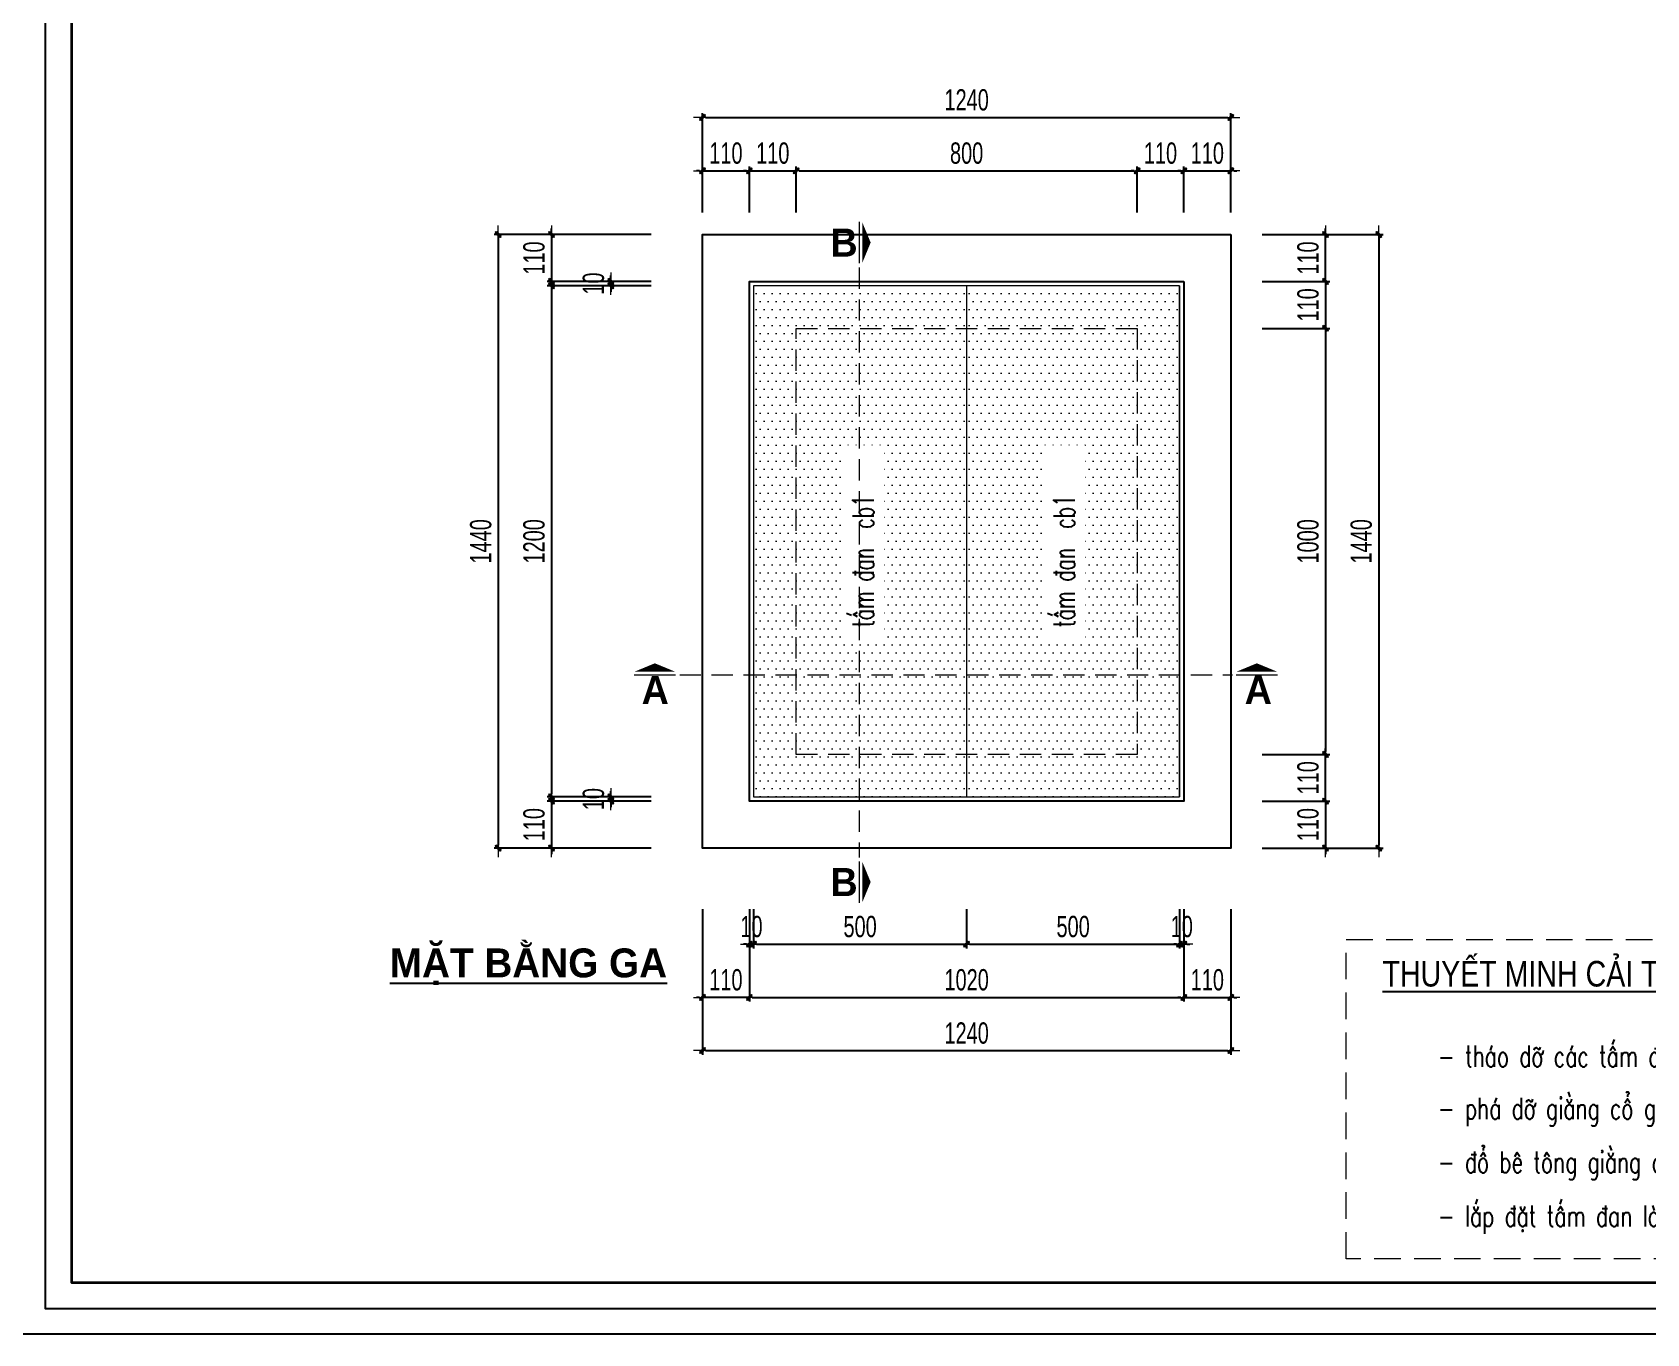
# Model space of a CAD drawing. Header units: inches. Extents: x -676 to 53517, y -16349 to 46516.
# Drawn here: x 35496 to 39285, y -9688 to -6633 of the extents above; entities that cross this region are included whole.
import ezdxf
from ezdxf.enums import TextEntityAlignment as Align

# ---------------------------------------------------------------- set-up
doc = ezdxf.new("R2010")
doc.units = ezdxf.units.IN
doc.header["$MEASUREMENT"] = 0
doc.linetypes.add('HIDDEN', pattern=[0.375, 0.25, -0.125])
for name, color, linetype, lineweight in [('EG Text1', 3, 'Continuous', 20), ('LC Dim', 8, 'Continuous', 18), ('LC Hatch', 252, 'Continuous', 9), ('LC Khac', 4, 'Continuous', 9), ('LC MANH DUT', 35, 'HIDDEN', 5), ('LC Net manh', 9, 'Continuous', 5), ('LC Net thay', 7, 'Continuous', 25), ('LC Text1', 3, 'Continuous', 20), ('LC Text2', 7, 'Continuous', 25), ('THEP', 1, 'Continuous', 35)]:
    doc.layers.add(name, color=color, linetype=linetype, lineweight=lineweight)
doc.layers.add('ENTTNTHIETKE1', color=2, linetype='Continuous')
doc.layers.add('KHUNGTEN', color=5, linetype='Continuous')
doc.styles.add('EG Huy', font='vnsimli.shx', dxfattribs={"width": 0.75})
doc.styles.add('HOATBIF', font='hoatbif.shx', dxfattribs={"width": 0.7})
doc.styles.add('LC 1', font='')
doc.styles.add('LC 3', font='vnsimli.shx', dxfattribs={"width": 0.75})
doc.styles.add('T2', font='', dxfattribs={"width": 0.8})
doc.styles.get('LC 1').set_extended_font_data('.VnAvantH', bold=True)
doc.styles.get('T2').set_extended_font_data('.VnArialH')
doc.dimstyles.new('1-100(1-25)', dxfattribs={"dimscale": 25, "dimtxt": 2.5, "dimasz": 0.35, "dimexe": 0.5, "dimexo": 0, "dimgap": 0.8, "dimtad": 1, "dimdec": 0, "dimzin": 0, "dimdsep": 46, "dimtxsty": 'HOATBIF', "dimblk1": 'DOT', "dimblk2": 'DOT', "dimsah": 1, "dimcen": -1, "dimdle": 1, "dimclrd": 256, "dimclre": 256, "dimclrt": 4, "dimadec": 3, "dimazin": 2, "dimtfac": 0.333333, "dimtdec": 0, "dimtix": 1, "dimtmove": 2, "dimatfit": 3, "dimldrblk": 'DOT', "dimfxl": 1, "dimtvp": 0.833333, "dimtolj": 1, "dimtzin": 0, "dimarcsym": 0})

# ---------------------------------------------------------------- blocks, each defined once
blk = doc.blocks.new('khung vpn')
at = {"layer": 'Defpoints'}
blk.add_line((52498.758, -4235.276), (52556.46, -4235.276), dxfattribs=at)
at = {"layer": 'KHUNGTEN'}
blk.add_lwpolyline([(52556.243, -4234.885), (52502.048, -4234.885), (52502.048, -4195.662), (52556.243, -4195.662)], close=True, dxfattribs=at)
at = {"layer": 'THEP'}
blk.add_lwpolyline([(52555.832, -4234.474), (52502.459, -4234.474), (52502.459, -4196.073), (52555.832, -4196.073)], close=True, dxfattribs=at)
blk = doc.blocks.new('DOT')
at = {"layer": 'LC Dim'}
blk.add_line((-3, 0), (3, 0), dxfattribs=at)
at = {"layer": 'LC Dim', "color": 4}
blk.add_line((-1, -1), (1, 1), dxfattribs=at)
blk.add_lwpolyline([(0.5, 1), (-1, -0.5), (-0.5, -1), (1, 0.5)], close=True, dxfattribs=at)
blk = doc.blocks.new('*D790')
at = {"layer": 'Defpoints', "color": 0, "transparency": 16777216}
for p in [(38188.7, -8691.1), (38198.7, -8691.1), (38198.7, -8773.4)]:
    blk.add_point(p, dxfattribs=at)
at = {"layer": 'LC Dim', "lineweight": -2, "transparency": 16777216}
for p, q in [((38188.7, -8691.1), (38188.7, -8783.4)), ((38198.7, -8691.1), (38198.7, -8783.4)), ((38181.7, -8773.4), (38174.7, -8773.4)), ((38188.7, -8773.4), (38198.7, -8773.4)), ((38205.7, -8773.4), (38212.7, -8773.4))]:
    blk.add_line(p, q, dxfattribs=at)
at = {"layer": 'LC Dim', "lineweight": -2, "transparency": 16777216, "xscale": 7, "yscale": 7, "zscale": 7}
blk.add_blockref('DOT', (38188.7, -8773.4), dxfattribs=at)
at = {"layer": 'LC Dim', "lineweight": -2, "transparency": 16777216, "xscale": 7, "yscale": 7, "zscale": 7, "rotation": 180}
blk.add_blockref('DOT', (38198.7, -8773.4), dxfattribs=at)
at = {"layer": 'LC Dim', "color": 4, "transparency": 16777216, "insert": (38193.7, -8732.4), "char_height": 50, "attachment_point": 5, "style": 'HOATBIF'}
blk.add_mtext('\\A1;10', dxfattribs=at)
blk = doc.blocks.new('_Dot')
at = {"color": 0, "linetype": 'ByBlock', "lineweight": -2}
blk.add_line((-0.5, 0), (-1, 0), dxfattribs=at)
at = {"color": 0, "linetype": 'ByBlock', "const_width": 0.5}
blk.add_lwpolyline([(-0.25, 0, 1), (0.25, 0, 1)], format="xyb", close=True, dxfattribs=at)
blk = doc.blocks.new('*D791')
at = {"layer": 'Defpoints', "color": 0, "transparency": 16777216}
for p in [(37178.7, -8691.1), (37188.7, -8691.1), (37178.7, -8773.4)]:
    blk.add_point(p, dxfattribs=at)
at = {"layer": 'LC Dim', "lineweight": -2, "transparency": 16777216}
for p, q in [((37178.7, -8691.1), (37178.7, -8783.4)), ((37188.7, -8691.1), (37188.7, -8783.4)), ((37171.7, -8773.4), (37164.7, -8773.4)), ((37188.7, -8773.4), (37178.7, -8773.4)), ((37195.7, -8773.4), (37202.7, -8773.4))]:
    blk.add_line(p, q, dxfattribs=at)
at = {"layer": 'LC Dim', "lineweight": -2, "transparency": 16777216, "xscale": 7, "yscale": 7, "zscale": 7}
blk.add_blockref('DOT', (37178.7, -8773.4), dxfattribs=at)
at = {"layer": 'LC Dim', "lineweight": -2, "transparency": 16777216, "xscale": 7, "yscale": 7, "zscale": 7, "rotation": 180}
blk.add_blockref('DOT', (37188.7, -8773.4), dxfattribs=at)
at = {"layer": 'LC Dim', "color": 4, "transparency": 16777216, "insert": (37183.7, -8732.4), "char_height": 50, "attachment_point": 5, "style": 'HOATBIF'}
blk.add_mtext('\\A1;10', dxfattribs=at)
blk = doc.blocks.new('*D792')
at = {"layer": 'Defpoints', "color": 0, "transparency": 16777216}
for p in [(37068.7, -8691.1), (37178.7, -8691.1), (37068.7, -8898.4)]:
    blk.add_point(p, dxfattribs=at)
at = {"layer": 'LC Dim', "lineweight": -2, "transparency": 16777216}
for p, q in [((37068.7, -8691.1), (37068.7, -8908.4)), ((37178.7, -8691.1), (37178.7, -8908.4)), ((37061.7, -8898.4), (37054.7, -8898.4)), ((37178.7, -8898.4), (37068.7, -8898.4)), ((37185.7, -8898.4), (37192.7, -8898.4))]:
    blk.add_line(p, q, dxfattribs=at)
at = {"layer": 'LC Dim', "lineweight": -2, "transparency": 16777216, "xscale": 7, "yscale": 7, "zscale": 7}
blk.add_blockref('DOT', (37068.7, -8898.4), dxfattribs=at)
at = {"layer": 'LC Dim', "lineweight": -2, "transparency": 16777216, "xscale": 7, "yscale": 7, "zscale": 7, "rotation": 180}
blk.add_blockref('DOT', (37178.7, -8898.4), dxfattribs=at)
at = {"layer": 'LC Dim', "color": 4, "transparency": 16777216, "insert": (37123.7, -8857.4), "char_height": 50, "attachment_point": 5, "style": 'HOATBIF'}
blk.add_mtext('\\A1;110', dxfattribs=at)
blk = doc.blocks.new('*D793')
at = {"layer": 'Defpoints', "color": 0, "transparency": 16777216}
for p in [(37178.7, -8691.1), (38198.7, -8691.1), (38198.7, -8898.4)]:
    blk.add_point(p, dxfattribs=at)
at = {"layer": 'LC Dim', "lineweight": -2, "transparency": 16777216}
for p, q in [((37178.7, -8691.1), (37178.7, -8908.4)), ((38198.7, -8691.1), (38198.7, -8908.4)), ((37185.7, -8898.4), (38191.7, -8898.4))]:
    blk.add_line(p, q, dxfattribs=at)
at = {"layer": 'LC Dim', "lineweight": -2, "transparency": 16777216, "xscale": 7, "yscale": 7, "zscale": 7, "rotation": 180}
blk.add_blockref('DOT', (37178.7, -8898.4), dxfattribs=at)
at = {"layer": 'LC Dim', "lineweight": -2, "transparency": 16777216, "xscale": 7, "yscale": 7, "zscale": 7}
blk.add_blockref('DOT', (38198.7, -8898.4), dxfattribs=at)
at = {"layer": 'LC Dim', "color": 4, "transparency": 16777216, "insert": (37688.7, -8857.4), "char_height": 50, "attachment_point": 5, "style": 'HOATBIF'}
blk.add_mtext('\\A1;1020', dxfattribs=at)
blk = doc.blocks.new('*D794')
at = {"layer": 'Defpoints', "color": 0, "transparency": 16777216}
for p in [(38198.7, -8691.1), (38308.7, -8691.1), (38308.7, -8898.4)]:
    blk.add_point(p, dxfattribs=at)
at = {"layer": 'LC Dim', "lineweight": -2, "transparency": 16777216}
for p, q in [((38198.7, -8691.1), (38198.7, -8908.4)), ((38308.7, -8691.1), (38308.7, -8908.4)), ((38191.7, -8898.4), (38184.7, -8898.4)), ((38198.7, -8898.4), (38308.7, -8898.4)), ((38315.7, -8898.4), (38322.7, -8898.4))]:
    blk.add_line(p, q, dxfattribs=at)
at = {"layer": 'LC Dim', "lineweight": -2, "transparency": 16777216, "xscale": 7, "yscale": 7, "zscale": 7}
blk.add_blockref('DOT', (38198.7, -8898.4), dxfattribs=at)
at = {"layer": 'LC Dim', "lineweight": -2, "transparency": 16777216, "xscale": 7, "yscale": 7, "zscale": 7, "rotation": 180}
blk.add_blockref('DOT', (38308.7, -8898.4), dxfattribs=at)
at = {"layer": 'LC Dim', "color": 4, "transparency": 16777216, "insert": (38253.7, -8857.4), "char_height": 50, "attachment_point": 5, "style": 'HOATBIF'}
blk.add_mtext('\\A1;110', dxfattribs=at)
blk = doc.blocks.new('*D795')
at = {"layer": 'Defpoints', "color": 0, "transparency": 16777216}
for p in [(37068.7, -8691.1), (38308.7, -8691.1), (38308.7, -9023.4)]:
    blk.add_point(p, dxfattribs=at)
at = {"layer": 'LC Dim', "lineweight": -2, "transparency": 16777216}
for p, q in [((37068.7, -8691.1), (37068.7, -9033.4)), ((38308.7, -8691.1), (38308.7, -9033.4)), ((37075.7, -9023.4), (38301.7, -9023.4))]:
    blk.add_line(p, q, dxfattribs=at)
at = {"layer": 'LC Dim', "lineweight": -2, "transparency": 16777216, "xscale": 7, "yscale": 7, "zscale": 7, "rotation": 180}
blk.add_blockref('DOT', (37068.7, -9023.4), dxfattribs=at)
at = {"layer": 'LC Dim', "lineweight": -2, "transparency": 16777216, "xscale": 7, "yscale": 7, "zscale": 7}
blk.add_blockref('DOT', (38308.7, -9023.4), dxfattribs=at)
at = {"layer": 'LC Dim', "color": 4, "transparency": 16777216, "insert": (37688.7, -8982.4), "char_height": 50, "attachment_point": 5, "style": 'HOATBIF'}
blk.add_mtext('\\A1;1240', dxfattribs=at)
blk = doc.blocks.new('*D796')
at = {"layer": 'Defpoints', "color": 0, "transparency": 16777216}
for p in [(36948.4, -7108), (36714.4, -7218), (36948.4, -7218)]:
    blk.add_point(p, dxfattribs=at)
at = {"layer": 'LC Dim', "lineweight": -2, "transparency": 16777216}
for p, q in [((36948.4, -7108), (36704.4, -7108)), ((36714.4, -7101), (36714.4, -7094)), ((36714.4, -7108), (36714.4, -7218)), ((36948.4, -7218), (36704.4, -7218)), ((36714.4, -7225), (36714.4, -7232))]:
    blk.add_line(p, q, dxfattribs=at)
at = {"layer": 'LC Dim', "lineweight": -2, "transparency": 16777216, "xscale": 7, "yscale": 7, "zscale": 7}
for p, rotation in [((36714.4, -7108), 270), ((36714.4, -7218), 90)]:
    blk.add_blockref('DOT', p, dxfattribs=dict(at, rotation=rotation))
at = {"layer": 'LC Dim', "color": 4, "transparency": 16777216, "insert": (36673.4, -7163), "char_height": 50, "attachment_point": 5, "rotation": 90, "style": 'HOATBIF'}
blk.add_mtext('\\A1;110', dxfattribs=at)
blk = doc.blocks.new('*D797')
at = {"layer": 'Defpoints', "color": 0, "transparency": 16777216}
for p in [(36948.4, -8438), (36714.4, -8548), (36948.4, -8548)]:
    blk.add_point(p, dxfattribs=at)
at = {"layer": 'LC Dim', "lineweight": -2, "transparency": 16777216}
for p, q in [((36948.4, -8438), (36704.4, -8438)), ((36714.4, -8431), (36714.4, -8424)), ((36714.4, -8438), (36714.4, -8548)), ((36948.4, -8548), (36704.4, -8548)), ((36714.4, -8555), (36714.4, -8562))]:
    blk.add_line(p, q, dxfattribs=at)
at = {"layer": 'LC Dim', "lineweight": -2, "transparency": 16777216, "xscale": 7, "yscale": 7, "zscale": 7}
for p, rotation in [((36714.4, -8438), 270), ((36714.4, -8548), 90)]:
    blk.add_blockref('DOT', p, dxfattribs=dict(at, rotation=rotation))
at = {"layer": 'LC Dim', "color": 4, "transparency": 16777216, "insert": (36673.4, -8493), "char_height": 50, "attachment_point": 5, "rotation": 90, "style": 'HOATBIF'}
blk.add_mtext('\\A1;110', dxfattribs=at)
blk = doc.blocks.new('*D798')
at = {"layer": 'Defpoints', "color": 0, "transparency": 16777216}
for p in [(36948.4, -7108), (36589.4, -8548), (36948.4, -8548)]:
    blk.add_point(p, dxfattribs=at)
at = {"layer": 'LC Dim', "lineweight": -2, "transparency": 16777216}
for p, q in [((36948.4, -7108), (36579.4, -7108)), ((36589.4, -7115), (36589.4, -8541)), ((36948.4, -8548), (36579.4, -8548))]:
    blk.add_line(p, q, dxfattribs=at)
at = {"layer": 'LC Dim', "lineweight": -2, "transparency": 16777216, "xscale": 7, "yscale": 7, "zscale": 7}
for p, rotation in [((36589.4, -7108), 90), ((36589.4, -8548), 270)]:
    blk.add_blockref('DOT', p, dxfattribs=dict(at, rotation=rotation))
at = {"layer": 'LC Dim', "color": 4, "transparency": 16777216, "insert": (36548.4, -7828), "char_height": 50, "attachment_point": 5, "rotation": 90, "style": 'HOATBIF'}
blk.add_mtext('\\A1;1440', dxfattribs=at)
blk = doc.blocks.new('*D799')
at = {"layer": 'Defpoints', "color": 0, "transparency": 16777216}
for p in [(36948.4, -7228), (36714.4, -8428), (36948.4, -8428)]:
    blk.add_point(p, dxfattribs=at)
at = {"layer": 'LC Dim', "lineweight": -2, "transparency": 16777216}
for p, q in [((36948.4, -7228), (36704.4, -7228)), ((36714.4, -7235), (36714.4, -8421)), ((36948.4, -8428), (36704.4, -8428))]:
    blk.add_line(p, q, dxfattribs=at)
at = {"layer": 'LC Dim', "lineweight": -2, "transparency": 16777216, "xscale": 7, "yscale": 7, "zscale": 7}
for p, rotation in [((36714.4, -7228), 90), ((36714.4, -8428), 270)]:
    blk.add_blockref('DOT', p, dxfattribs=dict(at, rotation=rotation))
at = {"layer": 'LC Dim', "color": 4, "transparency": 16777216, "insert": (36673.4, -7828), "char_height": 50, "attachment_point": 5, "rotation": 90, "style": 'HOATBIF'}
blk.add_mtext('\\A1;1200', dxfattribs=at)
blk = doc.blocks.new('*D800')
at = {"layer": 'Defpoints', "color": 0, "transparency": 16777216}
for p in [(36853.9, -8428), (36948.4, -8428), (36948.4, -8438)]:
    blk.add_point(p, dxfattribs=at)
at = {"layer": 'LC Dim', "lineweight": -2, "transparency": 16777216}
for p, q in [((36948.4, -8428), (36843.9, -8428)), ((36948.4, -8438), (36843.9, -8438)), ((36853.9, -8421), (36853.9, -8414)), ((36853.9, -8438), (36853.9, -8428)), ((36853.9, -8445), (36853.9, -8452))]:
    blk.add_line(p, q, dxfattribs=at)
at = {"layer": 'LC Dim', "lineweight": -2, "transparency": 16777216, "xscale": 7, "yscale": 7, "zscale": 7}
for p, rotation in [((36853.9, -8428), 270), ((36853.9, -8438), 90)]:
    blk.add_blockref('DOT', p, dxfattribs=dict(at, rotation=rotation))
at = {"layer": 'LC Dim', "color": 4, "transparency": 16777216, "insert": (36812.9, -8433), "char_height": 50, "attachment_point": 5, "rotation": 90, "style": 'HOATBIF'}
blk.add_mtext('\\A1;10', dxfattribs=at)
blk = doc.blocks.new('*D801')
at = {"layer": 'Defpoints', "color": 0, "transparency": 16777216}
for p in [(36853.9, -7228), (36948.4, -7218), (36948.4, -7228)]:
    blk.add_point(p, dxfattribs=at)
at = {"layer": 'LC Dim', "lineweight": -2, "transparency": 16777216}
for p, q in [((36948.4, -7218), (36843.9, -7218)), ((36948.4, -7228), (36843.9, -7228)), ((36853.9, -7211), (36853.9, -7204)), ((36853.9, -7218), (36853.9, -7228)), ((36853.9, -7235), (36853.9, -7242))]:
    blk.add_line(p, q, dxfattribs=at)
at = {"layer": 'LC Dim', "lineweight": -2, "transparency": 16777216, "xscale": 7, "yscale": 7, "zscale": 7}
for p, rotation in [((36853.9, -7218), 270), ((36853.9, -7228), 90)]:
    blk.add_blockref('DOT', p, dxfattribs=dict(at, rotation=rotation))
at = {"layer": 'LC Dim', "color": 4, "transparency": 16777216, "insert": (36812.9, -7223), "char_height": 50, "attachment_point": 5, "rotation": 90, "style": 'HOATBIF'}
blk.add_mtext('\\A1;10', dxfattribs=at)
blk = doc.blocks.new('*D802')
at = {"layer": 'Defpoints', "color": 0, "transparency": 16777216}
for p in [(37178.7, -6958), (37068.7, -7055.8), (37178.7, -7055.8)]:
    blk.add_point(p, dxfattribs=at)
at = {"layer": 'LC Dim', "lineweight": -2, "transparency": 16777216}
for p, q in [((37061.7, -6958), (37054.7, -6958)), ((37068.7, -7055.8), (37068.7, -6948)), ((37068.7, -6958), (37178.7, -6958)), ((37178.7, -7055.8), (37178.7, -6948)), ((37185.7, -6958), (37192.7, -6958))]:
    blk.add_line(p, q, dxfattribs=at)
at = {"layer": 'LC Dim', "lineweight": -2, "transparency": 16777216, "xscale": 7, "yscale": 7, "zscale": 7}
blk.add_blockref('DOT', (37068.7, -6958), dxfattribs=at)
at = {"layer": 'LC Dim', "lineweight": -2, "transparency": 16777216, "xscale": 7, "yscale": 7, "zscale": 7, "rotation": 180}
blk.add_blockref('DOT', (37178.7, -6958), dxfattribs=at)
at = {"layer": 'LC Dim', "color": 4, "transparency": 16777216, "insert": (37123.7, -6917), "char_height": 50, "attachment_point": 5, "style": 'HOATBIF'}
blk.add_mtext('\\A1;110', dxfattribs=at)
blk = doc.blocks.new('*D803')
at = {"layer": 'Defpoints', "color": 0, "transparency": 16777216}
for p in [(38088.7, -6958), (37288.7, -7055.8), (38088.7, -7055.8)]:
    blk.add_point(p, dxfattribs=at)
at = {"layer": 'LC Dim', "lineweight": -2, "transparency": 16777216}
for p, q in [((37288.7, -7055.8), (37288.7, -6948)), ((37295.7, -6958), (38081.7, -6958)), ((38088.7, -7055.8), (38088.7, -6948))]:
    blk.add_line(p, q, dxfattribs=at)
at = {"layer": 'LC Dim', "lineweight": -2, "transparency": 16777216, "xscale": 7, "yscale": 7, "zscale": 7, "rotation": 180}
blk.add_blockref('DOT', (37288.7, -6958), dxfattribs=at)
at = {"layer": 'LC Dim', "lineweight": -2, "transparency": 16777216, "xscale": 7, "yscale": 7, "zscale": 7}
blk.add_blockref('DOT', (38088.7, -6958), dxfattribs=at)
at = {"layer": 'LC Dim', "color": 4, "transparency": 16777216, "insert": (37688.7, -6917), "char_height": 50, "attachment_point": 5, "style": 'HOATBIF'}
blk.add_mtext('\\A1;800', dxfattribs=at)
blk = doc.blocks.new('*D804')
at = {"layer": 'Defpoints', "color": 0, "transparency": 16777216}
for p in [(38308.7, -6833), (37068.7, -7055.8), (38308.7, -7055.8)]:
    blk.add_point(p, dxfattribs=at)
at = {"layer": 'LC Dim', "lineweight": -2, "transparency": 16777216}
for p, q in [((37068.7, -7055.8), (37068.7, -6823)), ((37075.7, -6833), (38301.7, -6833)), ((38308.7, -7055.8), (38308.7, -6823))]:
    blk.add_line(p, q, dxfattribs=at)
at = {"layer": 'LC Dim', "lineweight": -2, "transparency": 16777216, "xscale": 7, "yscale": 7, "zscale": 7, "rotation": 180}
blk.add_blockref('DOT', (37068.7, -6833), dxfattribs=at)
at = {"layer": 'LC Dim', "lineweight": -2, "transparency": 16777216, "xscale": 7, "yscale": 7, "zscale": 7}
blk.add_blockref('DOT', (38308.7, -6833), dxfattribs=at)
at = {"layer": 'LC Dim', "color": 4, "transparency": 16777216, "insert": (37688.7, -6792), "char_height": 50, "attachment_point": 5, "style": 'HOATBIF'}
blk.add_mtext('\\A1;1240', dxfattribs=at)
blk = doc.blocks.new('*D805')
at = {"layer": 'Defpoints', "color": 0, "transparency": 16777216}
for p in [(37288.7, -6958), (37178.7, -7055.8), (37288.7, -7055.8)]:
    blk.add_point(p, dxfattribs=at)
at = {"layer": 'LC Dim', "lineweight": -2, "transparency": 16777216}
for p, q in [((37171.7, -6958), (37164.7, -6958)), ((37178.7, -7055.8), (37178.7, -6948)), ((37178.7, -6958), (37288.7, -6958)), ((37288.7, -7055.8), (37288.7, -6948)), ((37295.7, -6958), (37302.7, -6958))]:
    blk.add_line(p, q, dxfattribs=at)
at = {"layer": 'LC Dim', "lineweight": -2, "transparency": 16777216, "xscale": 7, "yscale": 7, "zscale": 7}
blk.add_blockref('DOT', (37178.7, -6958), dxfattribs=at)
at = {"layer": 'LC Dim', "lineweight": -2, "transparency": 16777216, "xscale": 7, "yscale": 7, "zscale": 7, "rotation": 180}
blk.add_blockref('DOT', (37288.7, -6958), dxfattribs=at)
at = {"layer": 'LC Dim', "color": 4, "transparency": 16777216, "insert": (37233.7, -6917), "char_height": 50, "attachment_point": 5, "style": 'HOATBIF'}
blk.add_mtext('\\A1;110', dxfattribs=at)
blk = doc.blocks.new('*D806')
at = {"layer": 'Defpoints', "color": 0, "transparency": 16777216}
for p in [(38198.7, -6958), (38088.7, -7055.8), (38198.7, -7055.8)]:
    blk.add_point(p, dxfattribs=at)
at = {"layer": 'LC Dim', "lineweight": -2, "transparency": 16777216}
for p, q in [((38081.7, -6958), (38074.7, -6958)), ((38088.7, -7055.8), (38088.7, -6948)), ((38088.7, -6958), (38198.7, -6958)), ((38198.7, -7055.8), (38198.7, -6948)), ((38205.7, -6958), (38212.7, -6958))]:
    blk.add_line(p, q, dxfattribs=at)
at = {"layer": 'LC Dim', "lineweight": -2, "transparency": 16777216, "xscale": 7, "yscale": 7, "zscale": 7}
blk.add_blockref('DOT', (38088.7, -6958), dxfattribs=at)
at = {"layer": 'LC Dim', "lineweight": -2, "transparency": 16777216, "xscale": 7, "yscale": 7, "zscale": 7, "rotation": 180}
blk.add_blockref('DOT', (38198.7, -6958), dxfattribs=at)
at = {"layer": 'LC Dim', "color": 4, "transparency": 16777216, "insert": (38143.7, -6917), "char_height": 50, "attachment_point": 5, "style": 'HOATBIF'}
blk.add_mtext('\\A1;110', dxfattribs=at)
blk = doc.blocks.new('*D807')
at = {"layer": 'Defpoints', "color": 0, "transparency": 16777216}
for p in [(38308.7, -6958), (38198.7, -7055.8), (38308.7, -7055.8)]:
    blk.add_point(p, dxfattribs=at)
at = {"layer": 'LC Dim', "lineweight": -2, "transparency": 16777216}
for p, q in [((38191.7, -6958), (38184.7, -6958)), ((38198.7, -7055.8), (38198.7, -6948)), ((38198.7, -6958), (38308.7, -6958)), ((38308.7, -7055.8), (38308.7, -6948)), ((38315.7, -6958), (38322.7, -6958))]:
    blk.add_line(p, q, dxfattribs=at)
at = {"layer": 'LC Dim', "lineweight": -2, "transparency": 16777216, "xscale": 7, "yscale": 7, "zscale": 7}
blk.add_blockref('DOT', (38198.7, -6958), dxfattribs=at)
at = {"layer": 'LC Dim', "lineweight": -2, "transparency": 16777216, "xscale": 7, "yscale": 7, "zscale": 7, "rotation": 180}
blk.add_blockref('DOT', (38308.7, -6958), dxfattribs=at)
at = {"layer": 'LC Dim', "color": 4, "transparency": 16777216, "insert": (38253.7, -6917), "char_height": 50, "attachment_point": 5, "style": 'HOATBIF'}
blk.add_mtext('\\A1;110', dxfattribs=at)
blk = doc.blocks.new('*D808')
at = {"layer": 'Defpoints', "color": 0, "transparency": 16777216}
for p in [(38382.2, -7328), (38382.2, -8328), (38531.1, -8328)]:
    blk.add_point(p, dxfattribs=at)
at = {"layer": 'LC Dim', "lineweight": -2, "transparency": 16777216}
for p, q in [((38382.2, -7328), (38541.1, -7328)), ((38531.1, -7335), (38531.1, -8321)), ((38382.2, -8328), (38541.1, -8328))]:
    blk.add_line(p, q, dxfattribs=at)
at = {"layer": 'LC Dim', "lineweight": -2, "transparency": 16777216, "xscale": 7, "yscale": 7, "zscale": 7}
for p, rotation in [((38531.1, -7328), 90), ((38531.1, -8328), 270)]:
    blk.add_blockref('DOT', p, dxfattribs=dict(at, rotation=rotation))
at = {"layer": 'LC Dim', "color": 4, "transparency": 16777216, "insert": (38490.1, -7828), "char_height": 50, "attachment_point": 5, "rotation": 90, "style": 'HOATBIF'}
blk.add_mtext('\\A1;1000', dxfattribs=at)
blk = doc.blocks.new('*D809')
at = {"layer": 'Defpoints', "color": 0, "transparency": 16777216}
for p in [(38382.2, -7108), (38531.1, -7108), (38382.2, -7218)]:
    blk.add_point(p, dxfattribs=at)
at = {"layer": 'LC Dim', "lineweight": -2, "transparency": 16777216}
for p, q in [((38382.2, -7108), (38541.1, -7108)), ((38531.1, -7101), (38531.1, -7094)), ((38531.1, -7218), (38531.1, -7108)), ((38382.2, -7218), (38541.1, -7218)), ((38531.1, -7225), (38531.1, -7232))]:
    blk.add_line(p, q, dxfattribs=at)
at = {"layer": 'LC Dim', "lineweight": -2, "transparency": 16777216, "xscale": 7, "yscale": 7, "zscale": 7}
for p, rotation in [((38531.1, -7108), 270), ((38531.1, -7218), 90)]:
    blk.add_blockref('DOT', p, dxfattribs=dict(at, rotation=rotation))
at = {"layer": 'LC Dim', "color": 4, "transparency": 16777216, "insert": (38490.1, -7163), "char_height": 50, "attachment_point": 5, "rotation": 90, "style": 'HOATBIF'}
blk.add_mtext('\\A1;110', dxfattribs=at)
blk = doc.blocks.new('*D810')
at = {"layer": 'Defpoints', "color": 0, "transparency": 16777216}
for p in [(38382.2, -8438), (38382.2, -8548), (38531.1, -8548)]:
    blk.add_point(p, dxfattribs=at)
at = {"layer": 'LC Dim', "lineweight": -2, "transparency": 16777216}
for p, q in [((38382.2, -8438), (38541.1, -8438)), ((38531.1, -8431), (38531.1, -8424)), ((38531.1, -8438), (38531.1, -8548)), ((38382.2, -8548), (38541.1, -8548)), ((38531.1, -8555), (38531.1, -8562))]:
    blk.add_line(p, q, dxfattribs=at)
at = {"layer": 'LC Dim', "lineweight": -2, "transparency": 16777216, "xscale": 7, "yscale": 7, "zscale": 7}
for p, rotation in [((38531.1, -8438), 270), ((38531.1, -8548), 90)]:
    blk.add_blockref('DOT', p, dxfattribs=dict(at, rotation=rotation))
at = {"layer": 'LC Dim', "color": 4, "transparency": 16777216, "insert": (38490.1, -8493), "char_height": 50, "attachment_point": 5, "rotation": 90, "style": 'HOATBIF'}
blk.add_mtext('\\A1;110', dxfattribs=at)
blk = doc.blocks.new('*D811')
at = {"layer": 'Defpoints', "color": 0, "transparency": 16777216}
for p in [(38382.2, -7108), (38382.2, -8548), (38656.1, -8548)]:
    blk.add_point(p, dxfattribs=at)
at = {"layer": 'LC Dim', "lineweight": -2, "transparency": 16777216}
for p, q in [((38382.2, -7108), (38666.1, -7108)), ((38656.1, -7115), (38656.1, -8541)), ((38382.2, -8548), (38666.1, -8548))]:
    blk.add_line(p, q, dxfattribs=at)
at = {"layer": 'LC Dim', "lineweight": -2, "transparency": 16777216, "xscale": 7, "yscale": 7, "zscale": 7}
for p, rotation in [((38656.1, -7108), 90), ((38656.1, -8548), 270)]:
    blk.add_blockref('DOT', p, dxfattribs=dict(at, rotation=rotation))
at = {"layer": 'LC Dim', "color": 4, "transparency": 16777216, "insert": (38615.1, -7828), "char_height": 50, "attachment_point": 5, "rotation": 90, "style": 'HOATBIF'}
blk.add_mtext('\\A1;1440', dxfattribs=at)
blk = doc.blocks.new('*D812')
at = {"layer": 'Defpoints', "color": 0, "transparency": 16777216}
for p in [(38382.2, -8328), (38531.1, -8328), (38382.2, -8438)]:
    blk.add_point(p, dxfattribs=at)
at = {"layer": 'LC Dim', "lineweight": -2, "transparency": 16777216}
for p, q in [((38382.2, -8328), (38541.1, -8328)), ((38531.1, -8321), (38531.1, -8314)), ((38531.1, -8438), (38531.1, -8328)), ((38382.2, -8438), (38541.1, -8438)), ((38531.1, -8445), (38531.1, -8452))]:
    blk.add_line(p, q, dxfattribs=at)
at = {"layer": 'LC Dim', "lineweight": -2, "transparency": 16777216, "xscale": 7, "yscale": 7, "zscale": 7}
for p, rotation in [((38531.1, -8328), 270), ((38531.1, -8438), 90)]:
    blk.add_blockref('DOT', p, dxfattribs=dict(at, rotation=rotation))
at = {"layer": 'LC Dim', "color": 4, "transparency": 16777216, "insert": (38490.1, -8383), "char_height": 50, "attachment_point": 5, "rotation": 90, "style": 'HOATBIF'}
blk.add_mtext('\\A1;110', dxfattribs=at)
blk = doc.blocks.new('*D813')
at = {"layer": 'Defpoints', "color": 0, "transparency": 16777216}
for p in [(38382.2, -7218), (38382.2, -7328), (38531.1, -7328)]:
    blk.add_point(p, dxfattribs=at)
at = {"layer": 'LC Dim', "lineweight": -2, "transparency": 16777216}
for p, q in [((38382.2, -7218), (38541.1, -7218)), ((38531.1, -7211), (38531.1, -7204)), ((38531.1, -7218), (38531.1, -7328)), ((38382.2, -7328), (38541.1, -7328)), ((38531.1, -7335), (38531.1, -7342))]:
    blk.add_line(p, q, dxfattribs=at)
at = {"layer": 'LC Dim', "lineweight": -2, "transparency": 16777216, "xscale": 7, "yscale": 7, "zscale": 7}
for p, rotation in [((38531.1, -7218), 270), ((38531.1, -7328), 90)]:
    blk.add_blockref('DOT', p, dxfattribs=dict(at, rotation=rotation))
at = {"layer": 'LC Dim', "color": 4, "transparency": 16777216, "insert": (38490.1, -7273), "char_height": 50, "attachment_point": 5, "rotation": 90, "style": 'HOATBIF'}
blk.add_mtext('\\A1;110', dxfattribs=at)
blk = doc.blocks.new('*D840')
at = {"layer": 'Defpoints', "color": 0, "transparency": 16777216}
for p in [(37188.7, -8691.1), (37688.7, -8691.1), (37688.7, -8773.4)]:
    blk.add_point(p, dxfattribs=at)
at = {"layer": 'LC Dim', "lineweight": -2, "transparency": 16777216}
for p, q in [((37188.7, -8691.1), (37188.7, -8783.4)), ((37688.7, -8691.1), (37688.7, -8783.4)), ((37195.7, -8773.4), (37681.7, -8773.4))]:
    blk.add_line(p, q, dxfattribs=at)
at = {"layer": 'LC Dim', "lineweight": -2, "transparency": 16777216, "xscale": 7, "yscale": 7, "zscale": 7, "rotation": 180}
blk.add_blockref('DOT', (37188.7, -8773.4), dxfattribs=at)
at = {"layer": 'LC Dim', "lineweight": -2, "transparency": 16777216, "xscale": 7, "yscale": 7, "zscale": 7}
blk.add_blockref('DOT', (37688.7, -8773.4), dxfattribs=at)
at = {"layer": 'LC Dim', "color": 4, "transparency": 16777216, "insert": (37438.7, -8732.4), "char_height": 50, "attachment_point": 5, "style": 'HOATBIF'}
blk.add_mtext('\\A1;500', dxfattribs=at)
blk = doc.blocks.new('*D841')
at = {"layer": 'Defpoints', "color": 0, "transparency": 16777216}
for p in [(37688.7, -8691.1), (38188.7, -8691.1), (38188.7, -8773.4)]:
    blk.add_point(p, dxfattribs=at)
at = {"layer": 'LC Dim', "lineweight": -2, "transparency": 16777216}
for p, q in [((37688.7, -8691.1), (37688.7, -8783.4)), ((38188.7, -8691.1), (38188.7, -8783.4)), ((37695.7, -8773.4), (38181.7, -8773.4))]:
    blk.add_line(p, q, dxfattribs=at)
at = {"layer": 'LC Dim', "lineweight": -2, "transparency": 16777216, "xscale": 7, "yscale": 7, "zscale": 7, "rotation": 180}
blk.add_blockref('DOT', (37688.7, -8773.4), dxfattribs=at)
at = {"layer": 'LC Dim', "lineweight": -2, "transparency": 16777216, "xscale": 7, "yscale": 7, "zscale": 7}
blk.add_blockref('DOT', (38188.7, -8773.4), dxfattribs=at)
at = {"layer": 'LC Dim', "color": 4, "transparency": 16777216, "insert": (37938.7, -8732.4), "char_height": 50, "attachment_point": 5, "style": 'HOATBIF'}
blk.add_mtext('\\A1;500', dxfattribs=at)
blk = doc.blocks.new('TIEUDE2')
at = {"layer": 'LC Text2', "color": 7, "style": 'LC 1'}
blk.add_attdef('%%UTIªU§Ò', text='', height=3.5, dxfattribs=at).set_placement((0, 0), align=Align.BOTTOM_CENTER)
blk.add_attdef('TL', text='', height=2.2, dxfattribs=at).set_placement((0, -1.8), align=Align.TOP_CENTER)

msp = doc.modelspace()

# ---------------------------------------------------------------- hatches: boundary and pattern name
at = {"layer": 'LC Hatch'}
h = msp.add_hatch(dxfattribs=at)
h.set_pattern_fill('DOTS', color=256, scale=300, style=0)
h.set_pattern_definition([(0, (1776.292, 58378.999), (9.375, 18.75), [0, -18.75])])
h.paths.add_polyline_path([(37688.7, -8428), (37688.7, -7228), (37188.7, -7228), (37188.7, -8428)])
h = msp.add_hatch(dxfattribs=at)
h.set_pattern_fill('DOTS', color=256, scale=300, style=0)
h.set_pattern_definition([(0, (2276.292, 58378.999), (9.375, 18.75), [0, -18.75])])
h.paths.add_polyline_path([(38188.7, -8428), (38188.7, -7228), (37688.7, -7228), (37688.7, -8428)])

# ---------------------------------------------------------------- linework, layer by layer
for p, q in [((37688.7, -7228, 0), (37688.7, -8428, 0)), ((38188.7, -7228, 0), (38188.7, -8428, 0))]:
    msp.add_line(p, q, dxfattribs=at)
at = {"layer": 'LC Hatch', "elevation": 0}
msp.add_lwpolyline([(37188.7, -7228), (37188.7, -8428), (38188.7, -8428), (38188.7, -7228)], close=True, dxfattribs=at)
at = {"layer": 'LC Khac', "color": 1, "ltscale": 2}
for p, q in [((37436.7, -7078.1, 0), (37436.7, -7175.2, 0)), ((36908.3, -8141, 0), (37005.4, -8141, 0)), ((38321.3, -8141, 0), (38418.4, -8141, 0)), ((37436.7, -8579.1, 0), (37436.7, -8676.2, 0))]:
    msp.add_line(p, q, dxfattribs=at)
at = {"layer": 'LC Khac', "color": 1, "ltscale": 2, "elevation": 0}
for points in [[(37463.5, -7126.7, 0, 94.3, 0), (37444, -7126.7, 55, 55, 0)], [(36956.9, -8114.2, 0, 94.3, 0), (36956.9, -8133.7, 55, 55, 0)], [(38369.9, -8114.2, 0, 94.3, 0), (38369.9, -8133.7, 55, 55, 0)], [(37463.5, -8627.7, 0, 94.3, 0), (37444, -8627.7, 55, 55, 0)]]:
    msp.add_lwpolyline(points, format="xyseb", dxfattribs=at)
at = {"layer": 'LC MANH DUT', "ltscale": 200}
msp.add_line((37015.2, -8141, 0), (38312.6, -8141, 0), dxfattribs=at)
at = {"layer": 'LC MANH DUT', "ltscale": 250, "elevation": 0}
msp.add_lwpolyline([(38579.9, -8762.6), (40395.2, -8762.6), (40395.2, -9512.2), (38579.9, -9512.2)], close=True, dxfattribs=at)
at = {"layer": 'LC Net manh', "color": 27, "linetype": 'HIDDEN', "ltscale": 200}
msp.add_line((38308.7, -7328, 0), (38308.7, -8328, 0), dxfattribs=at)
at = {"layer": 'LC Net manh', "color": 27, "linetype": 'HIDDEN', "ltscale": 200, "elevation": 0}
msp.add_lwpolyline([(38088.7, -7328), (38088.7, -8328), (37288.7, -8328), (37288.7, -7328)], close=True, dxfattribs=at)
at = {"layer": 'LC Net thay', "elevation": 0}
for points in [[(38308.7, -7108), (38308.7, -8548), (37068.7, -8548), (37068.7, -7108)], [(38198.7, -7218), (38198.7, -8438), (37178.7, -8438), (37178.7, -7218)]]:
    msp.add_lwpolyline(points, close=True, dxfattribs=at)

# ---------------------------------------------------------------- block references
at = {"layer": 'ENTTNTHIETKE1', "color": 6, "xscale": 149.130958465209, "yscale": 149.130958465209, "zscale": 149.130958465209}
msp.add_blockref('khung vpn', (-7794153.7, 621922.9, 0), dxfattribs=at)
at = {"layer": 'LC Text2'}
ref = msp.add_blockref('TIEUDE2', (36660.2, -8871.8, 0), dxfattribs=dict(at, xscale=20.00000014482849, yscale=20.00000014482849, zscale=20.00000014482849, rotation=359.999216292062))
ref.add_attrib('%%UTIªU§Ò', '%%UmÆt B»NG ga', dxfattribs={"color": 7, "height": 67.923, "rotation": 359.9992, "style": 'LC 1'}).set_placement((36660.2, -8871.8, 0), align=Align.BOTTOM_CENTER)

# ---------------------------------------------------------------- texts
at = {"ltscale": 2, "style": 'LC 1'}
for tag, p in [('B', (37401, -7126.7, 0)), ('A', (36957.8, -8176.9, 0)), ('A', (38373.3, -8176.4, 0)), ('B', (37401, -8627.7, 0))]:
    msp.add_attdef(tag, text='A', height=66, dxfattribs=at).set_placement(p, align=Align.MIDDLE_CENTER)
at = {"layer": 'LC Text1', "color": 3, "style": 'LC 3', "width": 0.7}
for s, p in [('- th¸o dì c¸c tÊm ®an bÓ c¸p hiÖn tr¹ng', (38795.1, -9061.4, 0)), ('- ph¸ dì gi»ng cæ ga hiÖn tr¹ng', (38795.1, -9184.1, 0)), ('- ®æ bª t«ng gi»ng cæ ga míi m¸c 250 ®¸ 1x2', (38795.1, -9310.1, 0)), ('- l¾p ®Æt tÊm ®an lµm míi', (38795.1, -9436.5, 0))]:
    msp.add_text(s, height=50, dxfattribs=at).set_placement(p)
at = {"layer": 'LC Text2', "style": 'T2', "width": 0.8}
msp.add_text('%%UthuyÕt minh c¶i t¹o :', height=60, dxfattribs=at).set_placement((38664.8, -8872.9, 0))

# ---------------------------------------------------------------- dimensions: what is measured, and where the dimension line sits
at = {"layer": 'LC Dim'}
for base, p1, p2, picture, middle in [((38308.7, -6833, 0), (37068.7, -7055.8, 0), (38308.7, -7055.8, 0), '*D804', (37688.7, -6792, 0)), ((37178.7, -6958, 0), (37068.7, -7055.8, 0), (37178.7, -7055.8, 0), '*D802', (37123.7, -6917, 0)), ((37288.7, -6958, 0), (37178.7, -7055.8, 0), (37288.7, -7055.8, 0), '*D805', (37233.7, -6917, 0)), ((38088.7, -6958, 0), (37288.7, -7055.8, 0), (38088.7, -7055.8, 0), '*D803', (37688.7, -6917, 0)), ((38198.7, -6958, 0), (38088.7, -7055.8, 0), (38198.7, -7055.8, 0), '*D806', (38143.7, -6917, 0)), ((38308.7, -6958, 0), (38198.7, -7055.8, 0), (38308.7, -7055.8, 0), '*D807', (38253.7, -6917, 0)), ((37068.7, -8898.4, 0), (37178.7, -8691.1, 0), (37068.7, -8691.1, 0), '*D792', (37123.7, -8857.4, 0)), ((38308.7, -9023.4, 0), (37068.7, -8691.1, 0), (38308.7, -8691.1, 0), '*D795', (37688.7, -8982.4, 0)), ((37178.7, -8773.4, 0), (37188.7, -8691.1, 0), (37178.7, -8691.1, 0), '*D791', (37183.7, -8732.4, 0)), ((38198.7, -8898.4, 0), (37178.7, -8691.1, 0), (38198.7, -8691.1, 0), '*D793', (37688.7, -8857.4, 0)), ((37688.7, -8773.4, 0), (37188.7, -8691.1, 0), (37688.7, -8691.1, 0), '*D840', (37438.7, -8732.4, 0)), ((38188.7, -8773.4, 0), (37688.7, -8691.1, 0), (38188.7, -8691.1, 0), '*D841', (37938.7, -8732.4, 0)), ((38198.7, -8773.4, 0), (38188.7, -8691.1, 0), (38198.7, -8691.1, 0), '*D790', (38193.7, -8732.4, 0)), ((38308.7, -8898.4, 0), (38198.7, -8691.1, 0), (38308.7, -8691.1, 0), '*D794', (38253.7, -8857.4, 0))]:
    dim = msp.add_linear_dim(base=base, p1=p1, p2=p2, dimstyle='1-100(1-25)', override={"dimscale": 20}, dxfattribs=at)
    dim.commit()
    dim.dimension.update_dxf_attribs({"geometry": picture, "text_midpoint": middle})
for base, p1, p2, angle, picture, middle in [((36589.4, -8548, 0), (36948.4, -7108, 0), (36948.4, -8548, 0), 90, '*D798', (36548.4, -7828, 0)), ((36714.4, -7218, 0), (36948.4, -7108, 0), (36948.4, -7218, 0), 90, '*D796', (36673.4, -7163, 0)), ((38531.1, -7108, 0), (38382.2, -7218, 0), (38382.2, -7108, 0), 90, '*D809', (38490.1, -7163, 0)), ((38656.1, -8548, 0), (38382.2, -7108, 0), (38382.2, -8548, 0), 90, '*D811', (38615.1, -7828, 0)), ((36853.9, -7228, 0), (36948.4, -7218, 0), (36948.4, -7228, 0), 270, '*D801', (36812.9, -7223, 0)), ((38531.1, -7328, 0), (38382.2, -7218, 0), (38382.2, -7328, 0), 90, '*D813', (38490.1, -7273, 0)), ((36714.4, -8428, 0), (36948.4, -7228, 0), (36948.4, -8428, 0), 90, '*D799', (36673.4, -7828, 0)), ((38531.1, -8328, 0), (38382.2, -7328, 0), (38382.2, -8328, 0), 90, '*D808', (38490.1, -7828, 0)), ((38531.1, -8328, 0), (38382.2, -8438, 0), (38382.2, -8328, 0), 90, '*D812', (38490.1, -8383, 0)), ((36853.9, -8428, 0), (36948.4, -8438, 0), (36948.4, -8428, 0), 90, '*D800', (36812.9, -8433, 0)), ((36714.4, -8548, 0), (36948.4, -8438, 0), (36948.4, -8548, 0), 90, '*D797', (36673.4, -8493, 0)), ((38531.1, -8548, 0), (38382.2, -8438, 0), (38382.2, -8548, 0), 90, '*D810', (38490.1, -8493, 0))]:
    dim = msp.add_linear_dim(base=base, p1=p1, p2=p2, angle=angle, dimstyle='1-100(1-25)', override={"dimscale": 20}, dxfattribs=at)
    dim.commit()
    dim.dimension.update_dxf_attribs({"geometry": picture, "text_midpoint": middle})

# ---------------------------------------------------------------- next in the draw order: texts
at = {"layer": 'EG Text1', "color": 3, "char_height": 50, "attachment_point": 1, "rotation": 90, "style": 'EG Huy', "bg_fill": 3, "box_fill_scale": 1.5, "bg_fill_color": 256, "bg_fill_transparency": 0}
for insert in [(37420.8, -8029.6, 0), (37892.6, -8029.6, 0)]:
    msp.add_mtext_dynamic_manual_height_columns('{\\W0.65;tÊm ®an  cb1}', width=401.783, gutter_width=1, heights=[0], dxfattribs=dict(at, insert=insert))

# ---------------------------------------------------------------- next in the draw order: linework, layer by layer
at = {"layer": 'LC MANH DUT', "ltscale": 200}
msp.add_line((37436.7, -7185, 0), (37436.7, -8570.3, 0), dxfattribs=at)

doc.saveas('drawing.dxf')
